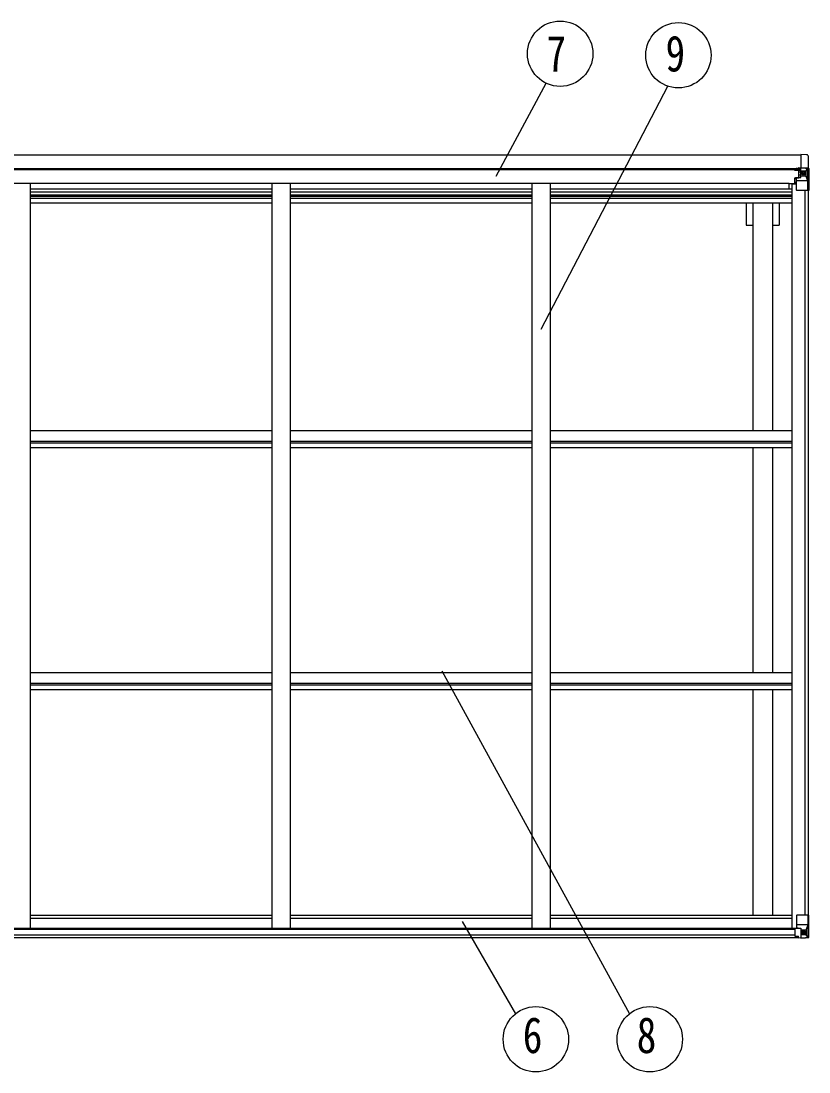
# Model space of a CAD drawing. Units: millimetres, scale not verified. Extents: x -14718 to 14718, y -10395 to 10395.
# Drawn here: x -7227 to -5057, y -134 to 2761 of the extents above; entities that cross this region are included whole.
import ezdxf
from ezdxf.enums import TextEntityAlignment as Align

# ---------------------------------------------------------------- set-up
doc = ezdxf.new("R2010")
doc.units = ezdxf.units.MM
doc.header["$LTSCALE"] = 40
for name, color, linetype in [('0-4_YKK_13', 4, 'Continuous'), ('0-5_YKK_A1', 4, 'Continuous'), ('0-6_YKK_D', 6, 'Continuous')]:
    doc.layers.add(name, color=color, linetype=linetype)
doc.styles.add('ＭＳ ゴシック', font='')
doc.styles.get('ＭＳ ゴシック').set_extended_font_data('MS Gothic')

msp = doc.modelspace()

# ---------------------------------------------------------------- linework, layer by layer
at = {"layer": '0-4_YKK_13'}
for p, q in [((-5058.49, 2356), (-5058.49, 2387.48)), ((-5097.19, 2351.96), (-5097.19, 2352.89)), ((-5096.19, 2351.96), (-5097.19, 2351.96)), ((-5097.19, 2351.96), (-5097.19, 2350.4)), ((-5097.19, 2350.28), (-5097.19, 2350.4)), ((-5096.19, 2352.89), (-5096.19, 2351.96)), ((-5091.19, 2351.96), (-5096.19, 2351.96)), ((-5090.99, 2355.46), (-5092.68, 2355.03)), ((-5091.19, 2350.36), (-5091.19, 2351.96)), ((-5091.19, 2350.36), (-5081.19, 2350.27)), ((-5090.99, 2355.46), (-5090.69, 2355.46)), ((-5090.69, 2355.46), (-5090.69, 2355.03)), ((-5089.19, 2352.22), (-5081.19, 2352.22)), ((-5089.19, 2352.2), (-5081.19, 2352.2)), ((-5085.69, 2357.66), (-5079.19, 2357.26)), ((-5085.69, 2356.78), (-5085.69, 2357.66)), ((-5079.19, 2356.38), (-5085.69, 2356.78)), ((-5085.69, 2356.26), (-5085.69, 2356.78)), ((-5085.69, 2356.26), (-5085.69, 2355.85)), ((-5085.69, 2355.85), (-5080.69, 2355.76)), ((-5085.69, 2355.85), (-5085.69, 2355.03)), ((-5084.69, 2330.16), (-5084.69, 2350.13)), ((-5080.8, 2349.9), (-5084.69, 2349.9)), ((-5084.69, 2346.27), (-5080.69, 2346.27)), ((-5081.19, 2352.22), (-5081.19, 2350.27)), ((-5081.19, 2351.2), (-5080.69, 2351.2)), ((-5081.19, 2350.1), (-5081.19, 2350.27)), ((-5081.19, 2350.27), (-5081.19, 2350.27)), ((-5080.69, 2351.56), (-5079.19, 2351.56)), ((-5080.69, 2348.02), (-5079.19, 2348.02)), ((-5079.19, 2331.17), (-5079.19, 2357.26)), ((-5079.19, 2357.15), (-5067.19, 2356.37)), ((-5078.19, 2348.02), (-5079.19, 2348.02)), ((-5067.19, 2348.02), (-5079.19, 2348.02)), ((-5064.86, 2347.97), (-5067.19, 2348.03)), ((-5067.1, 2356.36), (-5059.18, 2355.89)), ((-5064.86, 2334.49), (-5064.86, 2347.97)), ((-5064, 2351.47), (-5061.27, 2355.14)), ((-5060.04, 2354.92), (-5060.04, 2354.85)), ((-5060.04, 2294.26), (-5060.04, 2354.85)), ((-5058.13, 2355.98), (-5058.13, 2355.98)), ((-5058.13, 2355.93), (-5058.13, 2355.97)), ((-5057.19, 2354.97), (-5057.19, 2354.94)), ((-5095.69, 2329.13), (-5094.69, 2329.14)), ((-5095.69, 2312.92), (-5095.69, 2329.13)), ((-5094.69, 2327.41), (-5095.69, 2327.41)), ((-5095.69, 2317.26), (-5091.19, 2317.26)), ((-5090.64, 2329.18), (-5094.69, 2329.14)), ((-5091.19, 2295.26), (-5091.19, 2328.36)), ((-5067.19, 2320.93), (-5091.19, 2320.93)), ((-5080.02, 2330.91), (-5090.37, 2329.25)), ((-5090.37, 2328.62), (-5080.02, 2330.27)), ((-5090.37, 2329.25), (-5090.37, 2328.62)), ((-5084.69, 2338.06), (-5080.69, 2338.06)), ((-5080.69, 2334.46), (-5079.19, 2334.46)), ((-5080.02, 2330.27), (-5080.02, 2330.91)), ((-5067.19, 2334.46), (-5079.19, 2334.46)), ((-5072.67, 2340.82), (-5072.67, 2339.86)), ((-5067.19, 2334.46), (-5064.86, 2334.49)), ((-5067.19, 2334.46), (-5067.19, 2334.46)), ((-5060.58, 2321.15), (-5067.19, 2320.93)), ((-5060.58, 2321.15), (-5064.72, 2333.23)), ((-5111.69, 2313.92), (-5091.19, 2313.92)), ((-5060.04, 2294.26), (-5090.19, 2294.26)), ((-5091.19, 297.29), (-5091.19, 264.19)), ((-5057.19, 298.29), (-5090.19, 298.29)), ((-5060.04, 298.29), (-5060.04, 237.7)), ((-5057.19, 237.58), (-5057.19, 298.29)), ((-5095.69, 261.13), (-5095.69, 240.98)), ((-5085.69, 262.07), (-5094.69, 262.04)), ((-5067.19, 271.62), (-5091.19, 271.62)), ((-5090.37, 263.93), (-5080.02, 262.28)), ((-5090.37, 263.3), (-5090.37, 263.93)), ((-5082.72, 262.07), (-5090.37, 263.3)), ((-5079.19, 262.07), (-5085.69, 262.07)), ((-5080.02, 262.28), (-5080.02, 262.07)), ((-5079.19, 262.07), (-5079.19, 235.29)), ((-5060.58, 271.41), (-5067.19, 271.62)), ((-5060.58, 271.41), (-5064.72, 259.32)), ((-5094.69, 240.26), (-5085.69, 240.21)), ((-5085.69, 234.89), (-5085.69, 240.83)), ((-5079.19, 258.09), (-5067.19, 258.09)), ((-5067.19, 244.53), (-5079.19, 244.53)), ((-5079.19, 235.4), (-5067.19, 236.18)), ((-5071.71, 251.73), (-5071.71, 252.69)), ((-5067.19, 258.09), (-5067.19, 258.09)), ((-5067.19, 258.09), (-5064.86, 258.06)), ((-5064.86, 244.58), (-5067.19, 244.53)), ((-5067.1, 236.19), (-5059.18, 236.66)), ((-5064.86, 258.06), (-5064.86, 244.58)), ((-5064.01, 241.08), (-5061.27, 237.41)), ((-5060.04, 237.63), (-5060.04, 237.7)), ((-5058.13, 236.62), (-5058.13, 236.57))]:
    msp.add_line(p, q, dxfattribs=at)
for points in [[(-5063.71, 2392.97), (-5079.19, 2393.78), (-5079.19, 2357.26)], [(-5091.19, 2350.36), (-5091.19, 2350.35), (-5097.19, 2350.4)], [(-5096.19, 2350.24), (-5081.19, 2350.1), (-5081.19, 2350.1)], [(-5081.19, 2351.2), (-5089.19, 2351.2), (-5089.19, 2352.89)], [(-5085.69, 2356.26), (-5080.69, 2356.26), (-5080.69, 2330.8)], [(-5058.13, 2355.98), (-5067.19, 2356.53), (-5079.19, 2357.26)], [(-5057.19, 2354.94), (-5057.19, 2294.26), (-5060.04, 2294.26)], [(-5094.69, 2329.14), (-5094.69, 2327.41), (-5091.19, 2327.39)], [(-5073.63, 2342.74), (-5074.59, 2342.74), (-5074.59, 2341.78), (-5073.63, 2341.78)], [(-5071.71, 2343.7), (-5071.71, 2344.66), (-5072.67, 2344.66), (-5072.67, 2343.7)], [(-5072.67, 2339.86), (-5071.71, 2339.86), (-5071.71, 2340.82)], [(-5070.75, 2341.78), (-5069.79, 2341.78), (-5069.79, 2342.74), (-5070.75, 2342.74)], [(-5095.69, 240.98), (-5095.68, 240.87), (-5085.69, 240.83)], [(-5058.13, 236.57), (-5067.19, 236.02), (-5085.69, 234.89)], [(-5073.63, 250.77), (-5074.59, 250.77), (-5074.59, 249.81), (-5073.63, 249.81)], [(-5071.71, 252.69), (-5072.67, 252.69), (-5072.67, 251.73)], [(-5072.67, 248.85), (-5072.67, 247.89), (-5071.71, 247.89), (-5071.71, 248.85)], [(-5070.75, 249.81), (-5069.79, 249.81), (-5069.79, 250.77), (-5070.75, 250.77)]]:
    msp.add_lwpolyline(points, dxfattribs=at)
for centre in [(-5072.19, 2342.26), (-5072.19, 250.29)]:
    msp.add_circle(centre, 5.3, dxfattribs=at)
for centre, radius, start, end in [((-5063.99, 2387.48), 5.5, 0, 87), ((-5096.33, 2357.92), 7.69, 263.56574, 271.03001), ((-5081.19, 2352.72), 0.5, 270.00309, 0.00198), ((-5081.19, 2352.7), 0.5, 269.99891, 359.99891), ((-5081.19, 2349.77), 0.5, 359.95536, 89.47105), ((-5081.2, 2349.59), 0.513, 358.95293, 88.11972), ((-5061.32, 2354.97), 1.28, 357.54105, 48.82169), ((-5059.35, 2368.58), 12.7, 264.89689, 270.75534), ((-5058.19, 2354.98), 1, 359.99921, 86.49983), ((-5058.19, 2354.97), 0.999, 0.04917, 86.5576), ((-5058.19, 2354.93), 0.999, 0.04917, 86.5576), ((-5090.26, 2328.32), 0.937, 96.73234, 177.67791), ((-5090.26, 2327.69), 0.937, 96.73234, 177.67791), ((-5080.13, 2331.84), 0.937, 276.73234, 357.67791), ((-5080.13, 2331.2), 0.937, 276.73234, 357.67791), ((-5073.63, 2343.7), 0.96, 270, 0), ((-5073.63, 2340.82), 0.96, 0, 90), ((-5070.75, 2343.7), 0.96, 180, 270), ((-5070.75, 2340.82), 0.96, 90, 180), ((-5090.19, 2295.26), 1, 180, 270), ((-5090.19, 297.29), 1, 90, 180), ((-5090.26, 264.86), 0.937, 182.32209, 263.26766), ((-5090.26, 264.23), 0.937, 182.32209, 263.26766), ((-5080.13, 261.35), 0.937, 50.93398, 83.26766), ((-5073.63, 251.73), 0.96, 270, 0), ((-5073.63, 248.85), 0.96, 0, 90), ((-5070.75, 251.73), 0.96, 180, 270), ((-5070.75, 248.85), 0.96, 90, 180), ((-5061.32, 237.58), 1.28, 311.17831, 2.45895), ((-5059.35, 223.97), 12.7, 89.24466, 95.10311), ((-5058.19, 237.62), 0.999, 273.4424, 359.95083), ((-5058.19, 237.58), 0.999, 273.4424, 359.95083), ((-5058.19, 237.57), 1, 273.50017, 0.00079)]:
    msp.add_arc(centre, radius, start, end, dxfattribs=at)
for centre, major_axis, ratio, start_param, end_param in [((-4985.44, 2348.02), (-81.75, 0), 0.061163, 6.2824128, 6.2831853), ((-5061.99, 2347.89), (-0.03, 5), 0.573921, 0.7672717, 1.551125), ((-5060.32, 2352.96), (0.02, 3), 0.466854, 0.125683, 0.7596956), ((-5060.13, 2356.05), (-2, 0.12), 0.060933, 2.0712557, 3.1453404), ((-5259.13, 2368.29), (-201, 12.36), 0.060933, 3.1453404, 3.145839), ((-5063.46, 2334.52), (0, 3), 0.468246, 1.5772882, 2.0127935), ((-5061.3, 2323.49), (-0.85, 2.32), 0.403757, 3.0087805, 3.9744392), ((-5094.69, 261.13), (-1, -0.021), 0.906239, 4.6936843, 6.2644806), ((-5061.3, 269.06), (-0.85, -2.32), 0.403757, 2.3087461, 3.2744049), ((-5094.69, 240.97), (-1, 0.012), 0.707053, 0.1587743, 1.5795216), ((-4985.44, 244.53), (-81.75, 0), 0.061163, 0, 0.0007725), ((-5063.46, 258.03), (0, -3), 0.468246, 4.2703918, 4.7058971), ((-5061.99, 244.67), (-0.03, -5), 0.573921, 4.7320603, 5.5159136), ((-5060.32, 239.59), (0.02, -3), 0.466854, 5.5234897, 6.1575023), ((-5060.13, 236.5), (-2, -0.12), 0.060933, 3.1378449, 4.2119296), ((-5259.13, 224.26), (-201, -12.36), 0.060933, 3.1373463, 3.1378449)]:
    msp.add_ellipse(centre, major_axis=major_axis, ratio=ratio, start_param=start_param, end_param=end_param, dxfattribs=at)
at = {"layer": '0-5_YKK_A1'}
for p, q in [((-7943.19, 2392.53), (-5079.19, 2392.53)), ((-7941.69, 2355.03), (-5080.69, 2355.03)), ((-7941.69, 2352.89), (-5080.69, 2352.89)), ((-7910.69, 2314.75), (-5111.69, 2314.75)), ((-7202.19, 2314.73), (-7202.19, 262.27)), ((-7202.19, 2299.23), (-6536.19, 2299.23)), ((-7202.19, 2290.84), (-6536.19, 2290.84)), ((-6536.19, 2314.73), (-6536.19, 262.27)), ((-6486.19, 2314.73), (-6486.19, 262.27)), ((-6486.19, 2299.23), (-5820.19, 2299.23)), ((-6486.19, 2290.84), (-5820.19, 2290.84)), ((-5820.19, 2314.73), (-5820.19, 262.27)), ((-5770.19, 2314.73), (-5770.19, 262.27)), ((-5770.19, 2299.23), (-5104.19, 2299.23)), ((-5770.19, 2290.84), (-5104.19, 2290.84)), ((-5111.69, 2299.23), (-5111.69, 2314.75)), ((-5104.19, 2312.92), (-5104.19, 262.27)), ((-5104.19, 2312.92), (-5091.19, 2312.92)), ((-5068.89, 2294.26), (-5068.89, 298.29)), ((-5059.19, 2294.26), (-5059.19, 298.29)), ((-7202.19, 2282.64), (-6536.19, 2282.64)), ((-7202.19, 2278.71), (-6536.19, 2278.71)), ((-7202.19, 2273.63), (-6536.19, 2273.63)), ((-7202.19, 2260.63), (-6536.19, 2260.63)), ((-6486.19, 2282.64), (-5820.19, 2282.64)), ((-6486.19, 2278.71), (-5820.19, 2278.71)), ((-6486.19, 2273.63), (-5820.19, 2273.63)), ((-6486.19, 2260.63), (-5820.19, 2260.63)), ((-5770.19, 2282.64), (-5104.19, 2282.64)), ((-5770.19, 2278.71), (-5104.19, 2278.71)), ((-5770.19, 2273.63), (-5104.19, 2273.63)), ((-5770.19, 2260.63), (-5104.19, 2260.63)), ((-5212.19, 2260.63), (-5212.19, 1633.97)), ((-5157.19, 2260.63), (-5157.19, 1633.97)), ((-5139.49, 2260.63), (-5139.49, 2199.53)), ((-5157.19, 2199.53), (-5139.49, 2199.53)), ((-7202.16, 1633.97), (-6536.19, 1633.97)), ((-6486.16, 1633.97), (-5820.19, 1633.97)), ((-5770.16, 1633.97), (-5104.19, 1633.97)), ((-7202.16, 1604.23), (-6536.19, 1604.23)), ((-7202.16, 1599.69), (-6536.19, 1599.69)), ((-6486.16, 1604.23), (-5820.19, 1604.23)), ((-6486.16, 1599.69), (-5820.19, 1599.69)), ((-5770.16, 1604.23), (-5104.19, 1604.23)), ((-5770.16, 1599.69), (-5104.19, 1599.69)), ((-7202.16, 1586.68), (-6536.19, 1586.68)), ((-6486.16, 1586.68), (-5820.19, 1586.68)), ((-5770.16, 1586.68), (-5104.19, 1586.68)), ((-5212.19, 1586.68), (-5212.19, 966.98)), ((-5157.19, 1586.68), (-5157.19, 966.98)), ((-7202.16, 966.98), (-6536.19, 966.98)), ((-6486.16, 966.98), (-5820.19, 966.98)), ((-5770.16, 966.98), (-5104.19, 966.98)), ((-7202.16, 937.24), (-6536.19, 937.24)), ((-7202.16, 932.7), (-6536.19, 932.7)), ((-6486.16, 937.24), (-5820.19, 937.24)), ((-6486.16, 932.7), (-5820.19, 932.7)), ((-5770.16, 937.24), (-5104.19, 937.24)), ((-5770.16, 932.7), (-5104.19, 932.7)), ((-7202.16, 919.68), (-6536.19, 919.68)), ((-6486.16, 919.68), (-5820.19, 919.68)), ((-5770.16, 919.68), (-5104.19, 919.68)), ((-5212.19, 919.68), (-5212.19, 298.44)), ((-5157.19, 919.68), (-5157.19, 298.44)), ((-7202.19, 298.44), (-6536.19, 298.44)), ((-7202.19, 290.09), (-6536.19, 290.09)), ((-6486.19, 298.44), (-5820.19, 298.44)), ((-6486.19, 290.09), (-5820.19, 290.09)), ((-5770.19, 298.44), (-5104.19, 298.44)), ((-5770.19, 290.09), (-5104.19, 290.09)), ((-7938.46, 262.27), (-5083.93, 262.27)), ((-7936.69, 236.49), (-5085.69, 236.49)), ((-7926.69, 260), (-5095.69, 260)), ((-7926.69, 244.39), (-5095.69, 244.39))]:
    msp.add_line(p, q, dxfattribs=at)
msp.add_lwpolyline([(-5229.89, 2260.63), (-5229.89, 2199.53), (-5212.19, 2199.53)], dxfattribs=at)
at = {"layer": '0-6_YKK_D'}
for p, q in [((-5918.7, 2333.88), (-5781.24, 2590.29)), ((-5794.63, 1912.34), (-5446.34, 2582.13)), ((-6068, 971.71), (-5551.82, 26.67)), ((-6011.86, 281.06), (-5865.65, 26.67))]:
    msp.add_line(p, q, dxfattribs=at)
for centre in [(-5742.42, 2671.49), (-5416.78, 2667.14), (-5809.34, -43.54), (-5495.51, -43.54)]:
    msp.add_circle(centre, 90, dxfattribs=at)

# ---------------------------------------------------------------- texts
at = {"layer": '0-6_YKK_D', "style": 'ＭＳ ゴシック', "width": 0.8}
for s, p in [('7', (-5779.77, 2592.54)), ('9', (-5452.11, 2592.9)), ('6', (-5845.34, -111.04)), ('8', (-5531.51, -111.04))]:
    msp.add_text(s, height=98.97, dxfattribs=at).set_placement(p, align=Align.BOTTOM_LEFT)

doc.saveas('drawing.dxf')
